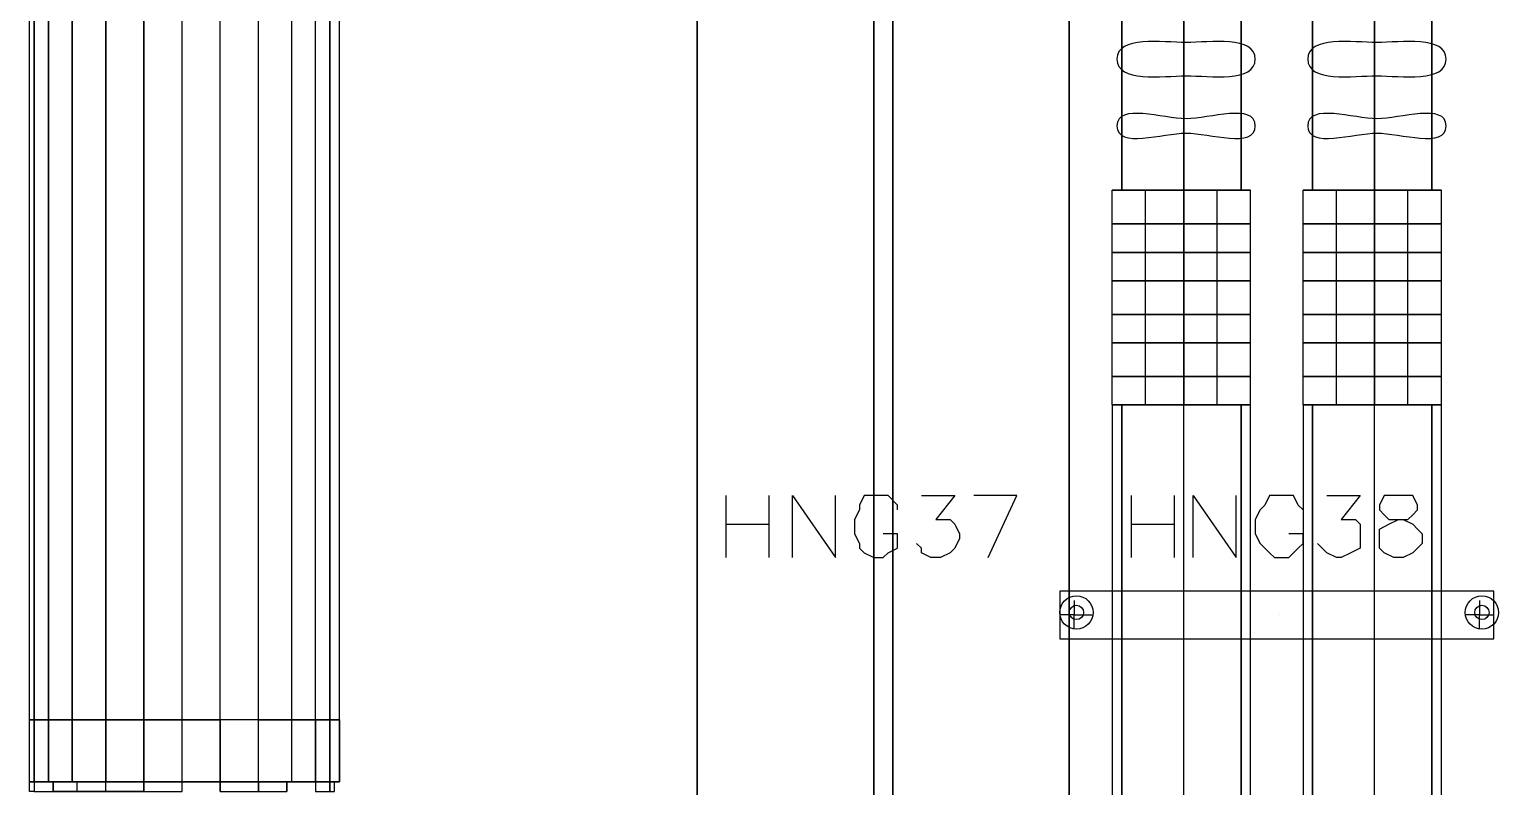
# Model space of a CAD drawing. Header units: metres. Extents: x 114 to 218, y 8 to 180.
# Drawn here: x 139.041 to 143.778, y 126.063 to 128.505 of the extents above; entities that cross this region are included whole.
import ezdxf

# ---------------------------------------------------------------- set-up
doc = ezdxf.new("R2010")
doc.units = ezdxf.units.M
doc.header["$MEASUREMENT"] = 0
for name, color, linetype in [('E-CNDT-PWR', 7, 'Continuous'), ('E-Hanger', 7, 'Continuous'), ('E-TFP-HANGER', 7, 'Continuous'), ('M-SA2S-Conn', 7, 'Continuous'), ('M-SA2S-Round', 7, 'Continuous'), ('S-3D-BEAM', 7, 'Continuous')]:
    doc.layers.add(name, color=color, linetype=linetype)

msp = doc.modelspace()

# ---------------------------------------------------------------- linework, layer by layer
at = {"layer": 'E-CNDT-PWR', "color": 113, "true_color": 0x6edda5}
for points in [[(142.7629, 129.2782), (142.7629, 129.0014), (142.7629, 128.6784), (142.7629, 128.34), (142.7629, 127.9862)], [(142.7629, 129.2782), (142.7629, 129.0014), (142.7629, 128.6784), (142.7629, 128.34), (142.7629, 127.9862), (142.7629, 128.2477), (142.7629, 128.5092), (142.7629, 128.7553), (142.7629, 128.9552)], [(143.3782, 129.2782), (143.3782, 129.0014), (143.3782, 128.6784), (143.3782, 128.34), (143.3782, 127.9862)], [(143.3782, 129.2782), (143.3782, 129.0014), (143.3782, 128.6784), (143.3782, 128.34), (143.3782, 127.9862), (143.3782, 128.2477), (143.3782, 128.5092), (143.3782, 128.7553), (143.3782, 128.9552)], [(142.5629, 129.2013), (142.5629, 128.9398), (142.5629, 128.6322), (142.5629, 128.3246), (142.5629, 127.9862), (142.5629, 128.2784), (142.5629, 128.5553), (142.5629, 128.8168), (142.5629, 129.0321)], [(142.9475, 129.0321), (142.9475, 128.8168), (142.9475, 128.5553), (142.9475, 128.2784), (142.9475, 127.9862), (142.9475, 128.3246), (142.9475, 128.6322), (142.9475, 128.9398), (142.9475, 129.2013)], [(143.1782, 129.2013), (143.1782, 128.9398), (143.1782, 128.6322), (143.1782, 128.3246), (143.1782, 127.9862), (143.1782, 128.2784), (143.1782, 128.5553), (143.1782, 128.8168), (143.1782, 129.0321)], [(143.5627, 129.0321), (143.5627, 128.8168), (143.5627, 128.5553), (143.5627, 128.2784), (143.5627, 127.9862), (143.5627, 128.3246), (143.5627, 128.6322), (143.5627, 128.9398), (143.5627, 129.2013)], [(142.7629, 128.9552), (142.7629, 128.7553), (142.7629, 128.5092), (142.7629, 128.2477), (142.7629, 127.9862)], [(143.3782, 128.9552), (143.3782, 128.7553), (143.3782, 128.5092), (143.3782, 128.2477), (143.3782, 127.9862)], [(142.7629, 127.9862), (142.6398, 127.9862), (142.5629, 127.9862), (142.5322, 127.9862), (142.5629, 127.9862), (142.6398, 127.9862), (142.7629, 127.9862), (142.8706, 127.9862), (142.9475, 127.9862), (142.9782, 127.9862), (142.9475, 127.9862), (142.8706, 127.9862), (142.7629, 127.9862)], [(142.5322, 127.294), (142.5322, 127.9862)], [(142.5322, 127.9862), (142.5322, 127.9862)], [(142.7629, 127.9862), (142.6398, 127.9862), (142.5629, 127.9862), (142.5322, 127.9862), (142.5629, 127.9862), (142.6398, 127.9862), (142.7629, 127.9862), (142.8706, 127.9862), (142.9475, 127.9862), (142.9782, 127.9862), (142.9475, 127.9862), (142.8706, 127.9862), (142.7629, 127.9862)], [(142.7629, 127.9862), (142.6398, 127.9862), (142.5629, 127.9862), (142.5322, 127.9862), (142.5629, 127.9862), (142.6398, 127.9862), (142.7629, 127.9862), (142.8706, 127.9862), (142.9475, 127.9862), (142.9782, 127.9862), (142.9475, 127.9862), (142.8706, 127.9862), (142.7629, 127.9862)], [(142.5322, 127.9862), (142.5322, 127.9862)], [(142.6398, 127.294), (142.6398, 127.9862)], [(142.6398, 127.294), (142.6398, 127.9862)], [(142.7629, 127.9862), (142.7629, 127.294), (142.7629, 127.9862)], [(142.8706, 127.294), (142.8706, 127.9862)], [(142.8706, 127.294), (142.8706, 127.9862)], [(142.9782, 127.294), (142.9782, 127.9862)], [(143.3782, 127.9862), (143.2551, 127.9862), (143.1782, 127.9862), (143.1474, 127.9862), (143.1782, 127.9862), (143.2551, 127.9862), (143.3782, 127.9862), (143.4858, 127.9862), (143.5627, 127.9862), (143.5935, 127.9862), (143.5627, 127.9862), (143.4858, 127.9862), (143.3782, 127.9862)], [(143.1474, 127.294), (143.1474, 127.9862)], [(143.1474, 127.9862), (143.1474, 127.9862)], [(143.3782, 127.9862), (143.2551, 127.9862), (143.1782, 127.9862), (143.1474, 127.9862), (143.1782, 127.9862), (143.2551, 127.9862), (143.3782, 127.9862), (143.4858, 127.9862), (143.5627, 127.9862), (143.5935, 127.9862), (143.5627, 127.9862), (143.4858, 127.9862), (143.3782, 127.9862)], [(143.3782, 127.9862), (143.2551, 127.9862), (143.1782, 127.9862), (143.1474, 127.9862), (143.1782, 127.9862), (143.2551, 127.9862), (143.3782, 127.9862), (143.4858, 127.9862), (143.5627, 127.9862), (143.5935, 127.9862), (143.5627, 127.9862), (143.4858, 127.9862), (143.3782, 127.9862)], [(143.1474, 127.9862), (143.1474, 127.9862)], [(143.2551, 127.294), (143.2551, 127.9862)], [(143.2551, 127.294), (143.2551, 127.9862)], [(143.3782, 127.9862), (143.3782, 127.294), (143.3782, 127.9862)], [(143.4858, 127.294), (143.4858, 127.9862)], [(143.4858, 127.294), (143.4858, 127.9862)], [(143.5935, 127.294), (143.5935, 127.9862)], [(142.7629, 127.8785), (142.6398, 127.8785), (142.5629, 127.8785), (142.5322, 127.8785), (142.5629, 127.8785), (142.6398, 127.8785), (142.7629, 127.8785), (142.8706, 127.8785), (142.9475, 127.8785), (142.9782, 127.8785), (142.9475, 127.8785), (142.8706, 127.8785), (142.7629, 127.8785)], [(143.3782, 127.8785), (143.2551, 127.8785), (143.1782, 127.8785), (143.1474, 127.8785), (143.1782, 127.8785), (143.2551, 127.8785), (143.3782, 127.8785), (143.4858, 127.8785), (143.5627, 127.8785), (143.5935, 127.8785), (143.5627, 127.8785), (143.4858, 127.8785), (143.3782, 127.8785)], [(142.7629, 127.7862), (142.6398, 127.7862), (142.5629, 127.7862), (142.5322, 127.7862), (142.5629, 127.7862), (142.6398, 127.7862), (142.7629, 127.7862), (142.8706, 127.7862), (142.9475, 127.7862), (142.9782, 127.7862), (142.9475, 127.7862), (142.8706, 127.7862), (142.7629, 127.7862)], [(143.3782, 127.7862), (143.2551, 127.7862), (143.1782, 127.7862), (143.1474, 127.7862), (143.1782, 127.7862), (143.2551, 127.7862), (143.3782, 127.7862), (143.4858, 127.7862), (143.5627, 127.7862), (143.5935, 127.7862), (143.5627, 127.7862), (143.4858, 127.7862), (143.3782, 127.7862)], [(142.7629, 127.6939), (142.6398, 127.6939), (142.5629, 127.6939), (142.5322, 127.6939), (142.5629, 127.6939), (142.6398, 127.6939), (142.7629, 127.6939), (142.8706, 127.6939), (142.9475, 127.6939), (142.9782, 127.6939), (142.9475, 127.6939), (142.8706, 127.6939), (142.7629, 127.6939)], [(143.3782, 127.6939), (143.2551, 127.6939), (143.1782, 127.6939), (143.1474, 127.6939), (143.1782, 127.6939), (143.2551, 127.6939), (143.3782, 127.6939), (143.4858, 127.6939), (143.5627, 127.6939), (143.5935, 127.6939), (143.5627, 127.6939), (143.4858, 127.6939), (143.3782, 127.6939)], [(142.7629, 127.5863), (142.6398, 127.5863), (142.5629, 127.5863), (142.5322, 127.5863), (142.5629, 127.5863), (142.6398, 127.5863), (142.7629, 127.5863), (142.8706, 127.5863), (142.9475, 127.5863), (142.9782, 127.5863), (142.9475, 127.5863), (142.8706, 127.5863), (142.7629, 127.5863)], [(143.3782, 127.5863), (143.2551, 127.5863), (143.1782, 127.5863), (143.1474, 127.5863), (143.1782, 127.5863), (143.2551, 127.5863), (143.3782, 127.5863), (143.4858, 127.5863), (143.5627, 127.5863), (143.5935, 127.5863), (143.5627, 127.5863), (143.4858, 127.5863), (143.3782, 127.5863)], [(142.7629, 127.494), (142.6398, 127.494), (142.5629, 127.494), (142.5322, 127.494), (142.5629, 127.494), (142.6398, 127.494), (142.7629, 127.494), (142.8706, 127.494), (142.9475, 127.494), (142.9782, 127.494), (142.9475, 127.494), (142.8706, 127.494), (142.7629, 127.494)], [(143.3782, 127.494), (143.2551, 127.494), (143.1782, 127.494), (143.1474, 127.494), (143.1782, 127.494), (143.2551, 127.494), (143.3782, 127.494), (143.4858, 127.494), (143.5627, 127.494), (143.5935, 127.494), (143.5627, 127.494), (143.4858, 127.494), (143.3782, 127.494)], [(142.7629, 127.3863), (142.6398, 127.3863), (142.5629, 127.3863), (142.5322, 127.3863), (142.5629, 127.3863), (142.6398, 127.3863), (142.7629, 127.3863), (142.8706, 127.3863), (142.9475, 127.3863), (142.9782, 127.3863), (142.9475, 127.3863), (142.8706, 127.3863), (142.7629, 127.3863)], [(143.3782, 127.3863), (143.2551, 127.3863), (143.1782, 127.3863), (143.1474, 127.3863), (143.1782, 127.3863), (143.2551, 127.3863), (143.3782, 127.3863), (143.4858, 127.3863), (143.5627, 127.3863), (143.5935, 127.3863), (143.5627, 127.3863), (143.4858, 127.3863), (143.3782, 127.3863)], [(142.5322, 127.294), (142.5629, 127.294), (142.6398, 127.294), (142.7629, 127.294), (142.8706, 127.294), (142.9475, 127.294), (142.9782, 127.294), (142.9475, 127.294), (142.8706, 127.294), (142.7629, 127.294), (142.6398, 127.294), (142.5629, 127.294), (142.5322, 127.294)], [(142.5322, 127.294), (142.5322, 106.8209)], [(142.9782, 106.8209), (142.9475, 106.8209), (142.8706, 106.8209), (142.7629, 106.8209), (142.6398, 106.8209), (142.5629, 106.8209), (142.5322, 106.8209), (142.5629, 106.8209), (142.6398, 106.8209), (142.7629, 106.8209), (142.8706, 106.8209), (142.9475, 106.8209), (142.9782, 106.8209), (142.9782, 127.294)], [(142.5322, 127.294), (142.5629, 127.294), (142.6398, 127.294), (142.7629, 127.294), (142.8706, 127.294), (142.9475, 127.294), (142.9782, 127.294), (142.9475, 127.294), (142.8706, 127.294), (142.7629, 127.294), (142.6398, 127.294), (142.5629, 127.294), (142.5322, 127.294)], [(142.7629, 127.294), (142.6398, 127.294), (142.5629, 127.294), (142.5322, 127.294), (142.5629, 127.294), (142.6398, 127.294), (142.7629, 127.294), (142.8706, 127.294), (142.9475, 127.294), (142.9782, 127.294), (142.9475, 127.294), (142.8706, 127.294), (142.7629, 127.294)], [(142.7629, 127.294), (142.6398, 127.294), (142.5629, 127.294), (142.5322, 127.294), (142.5629, 127.294), (142.6398, 127.294), (142.7629, 127.294), (142.8706, 127.294), (142.9475, 127.294), (142.9782, 127.294), (142.9475, 127.294), (142.8706, 127.294), (142.7629, 127.294)], [(142.5629, 106.8209), (142.5629, 127.294), (142.5629, 106.8209)], [(142.7629, 106.8209), (142.7629, 127.294)], [(142.7629, 106.8209), (142.7629, 127.294)], [(142.7629, 127.294), (142.7629, 127.294)], [(142.7629, 127.294), (142.7629, 127.294)], [(142.9475, 106.8209), (142.9475, 127.294), (142.9475, 106.8209)], [(142.9782, 127.294), (142.9782, 127.294)], [(142.9782, 127.294), (142.9782, 127.294)], [(143.1474, 127.294), (143.1782, 127.294), (143.2551, 127.294), (143.3782, 127.294), (143.4858, 127.294), (143.5627, 127.294), (143.5935, 127.294), (143.5627, 127.294), (143.4858, 127.294), (143.3782, 127.294), (143.2551, 127.294), (143.1782, 127.294), (143.1474, 127.294)], [(143.1474, 127.294), (143.1474, 106.8209)], [(143.5935, 106.8209), (143.5627, 106.8209), (143.4858, 106.8209), (143.3782, 106.8209), (143.2551, 106.8209), (143.1782, 106.8209), (143.1474, 106.8209), (143.1782, 106.8209), (143.2551, 106.8209), (143.3782, 106.8209), (143.4858, 106.8209), (143.5627, 106.8209), (143.5935, 106.8209), (143.5935, 127.294)], [(143.1474, 127.294), (143.1782, 127.294), (143.2551, 127.294), (143.3782, 127.294), (143.4858, 127.294), (143.5627, 127.294), (143.5935, 127.294), (143.5627, 127.294), (143.4858, 127.294), (143.3782, 127.294), (143.2551, 127.294), (143.1782, 127.294), (143.1474, 127.294)], [(143.3782, 127.294), (143.2551, 127.294), (143.1782, 127.294), (143.1474, 127.294), (143.1782, 127.294), (143.2551, 127.294), (143.3782, 127.294), (143.4858, 127.294), (143.5627, 127.294), (143.5935, 127.294), (143.5627, 127.294), (143.4858, 127.294), (143.3782, 127.294)], [(143.3782, 127.294), (143.2551, 127.294), (143.1782, 127.294), (143.1474, 127.294), (143.1782, 127.294), (143.2551, 127.294), (143.3782, 127.294), (143.4858, 127.294), (143.5627, 127.294), (143.5935, 127.294), (143.5627, 127.294), (143.4858, 127.294), (143.3782, 127.294)], [(143.1782, 106.8209), (143.1782, 127.294), (143.1782, 106.8209)], [(143.3782, 106.8209), (143.3782, 127.294)], [(143.3782, 106.8209), (143.3782, 127.294)], [(143.3782, 127.294), (143.3782, 127.294)], [(143.3782, 127.294), (143.3782, 127.294)], [(143.5627, 106.8209), (143.5627, 127.294), (143.5627, 106.8209)], [(143.5935, 127.294), (143.5935, 127.294)], [(143.5935, 127.294), (143.5935, 127.294)]]:
    msp.add_lwpolyline(points, dxfattribs=at)
for points, start_tangent, end_tangent in [([(142.7706, 128.463), (142.5475, 128.4092)], (-1, 0), (0, -1)), ([(142.9936, 128.4092), (142.7706, 128.463)], (0, 1), (-1, 0)), ([(143.3858, 128.463), (143.1628, 128.4092)], (-1, 0), (0, -1)), ([(143.6089, 128.4092), (143.3858, 128.463)], (0, 1), (-1, 0)), ([(142.5475, 128.4092), (142.7706, 128.3553)], (0, -1), (1, 0)), ([(142.7706, 128.3553), (142.9936, 128.4092)], (1, 0), (0, 1)), ([(143.1628, 128.4092), (143.3858, 128.3553)], (0, -1), (1, 0)), ([(143.3858, 128.3553), (143.6089, 128.4092)], (1, 0), (0, 1)), ([(142.7706, 128.2169), (142.5475, 128.1938)], (-1, 0), (0, -1)), ([(142.9936, 128.1938), (142.7706, 128.2169)], (0, 1), (-1, 0)), ([(143.3858, 128.2169), (143.1628, 128.1938)], (-1, 0), (0, -1)), ([(143.6089, 128.1938), (143.3858, 128.2169)], (0, 1), (-1, 0)), ([(142.5475, 128.1938), (142.7706, 128.1708)], (0, -1), (1, 0)), ([(142.7706, 128.1708), (142.9936, 128.1938)], (1, 0), (0, 1)), ([(143.1628, 128.1938), (143.3858, 128.1708)], (0, -1), (1, 0)), ([(143.3858, 128.1708), (143.6089, 128.1938)], (1, 0), (0, 1))]:
    msp.add_spline(points, degree=3, dxfattribs=dict(at, start_tangent=start_tangent, end_tangent=end_tangent))
at = {"layer": 'E-Hanger', "color": 3, "true_color": 0x00ff00}
for points in [[(142.363, 126.5403), (143.7627, 126.5403), (143.7627, 126.6941), (142.363, 126.6941), (142.363, 126.5403), (143.7627, 126.5403), (143.7627, 126.6941), (142.363, 126.6941), (142.363, 126.6941), (142.363, 126.5403), (142.363, 126.5403)], [(142.363, 126.6941), (142.363, 126.6941)], [(143.7627, 126.6941), (143.7627, 126.6941)], [(143.7627, 126.6941), (143.7627, 126.6941)], [(142.4091, 126.648), (142.4091, 126.648)], [(143.7166, 126.648), (143.7166, 126.648)], [(142.3937, 126.6172), (142.3937, 126.6172)], [(142.4399, 126.6172), (142.4399, 126.6172)], [(143.0705, 126.6172), (143.0705, 126.6172)], [(143.6858, 126.6172), (143.6858, 126.6172)], [(143.7473, 126.6172), (143.7473, 126.6172)], [(142.4091, 126.5864), (142.4091, 126.5864)], [(143.7166, 126.5864), (143.7166, 126.5864)], [(142.363, 126.5403), (142.363, 126.5403)], [(142.363, 126.5403), (142.363, 126.5403)], [(143.7627, 126.5403), (143.7627, 126.5403)], [(143.7627, 126.5403), (143.7627, 126.5403)]]:
    msp.add_lwpolyline(points, dxfattribs=at)
for centre in [(142.4168, 126.6249), (142.4168, 126.6249), (142.4168, 126.6249), (142.4168, 126.6249), (143.7242, 126.6249), (143.7242, 126.6249), (143.7242, 126.6249), (143.7242, 126.6249)]:
    msp.add_circle(centre, 0.0231, dxfattribs=at)
at = {"layer": 'E-TFP-HANGER', "color": 3, "true_color": 0x00ff00}
for points in [[(141.2862, 127.0018), (141.2862, 126.8018)], [(141.4247, 127.0018), (141.4247, 126.8018)], [(141.5016, 126.8018), (141.5016, 127.0018), (141.64, 126.8018), (141.64, 127.0018)], [(141.84, 126.9556), (141.84, 126.971), (141.8092, 127.0018), (141.7938, 127.0018), (141.7631, 127.0018), (141.7323, 127.0018), (141.7169, 126.971), (141.7169, 126.9556), (141.7016, 126.9248), (141.7016, 126.8787), (141.7169, 126.8479), (141.7169, 126.8326), (141.7323, 126.8172), (141.7631, 126.8018), (141.7938, 126.8018), (141.8092, 126.8172), (141.84, 126.8326), (141.84, 126.8479), (141.84, 126.8787), (141.7938, 126.8787)], [(141.9169, 127.0018), (142.0246, 127.0018), (141.963, 126.9248), (141.9938, 126.9248), (142.0092, 126.9248), (142.0246, 126.9095), (142.0399, 126.8787), (142.0399, 126.8633), (142.0246, 126.8326), (142.0092, 126.8172), (141.9784, 126.8018), (141.9476, 126.8018), (141.9169, 126.8172), (141.9169, 126.8326), (141.9015, 126.8479)], [(142.1322, 126.8018), (142.2245, 127.0018), (142.0861, 127.0018)], [(142.5937, 127.0018), (142.5937, 126.8018)], [(142.7321, 127.0018), (142.7321, 126.8018)], [(142.7936, 126.8018), (142.7936, 127.0018), (142.9321, 126.8018), (142.9321, 127.0018)], [(143.1474, 126.9556), (143.132, 126.971), (143.1167, 127.0018), (143.1013, 127.0018), (143.0551, 127.0018), (143.0398, 127.0018), (143.0244, 126.971), (143.009, 126.9556), (142.9936, 126.9248), (142.9936, 126.8787), (143.009, 126.8479), (143.0244, 126.8326), (143.0398, 126.8172), (143.0551, 126.8018), (143.1013, 126.8018), (143.1167, 126.8172), (143.132, 126.8326), (143.1474, 126.8479), (143.1474, 126.8787), (143.1013, 126.8787)], [(143.2243, 127.0018), (143.332, 127.0018), (143.2705, 126.9248), (143.3013, 126.9248), (143.3166, 126.9248), (143.332, 126.9095), (143.332, 126.8787), (143.332, 126.8633), (143.332, 126.8326), (143.3013, 126.8172), (143.2705, 126.8018), (143.2551, 126.8018), (143.2243, 126.8172), (143.209, 126.8326), (143.1936, 126.8479)], [(143.4397, 127.0018), (143.4089, 127.0018), (143.3935, 126.971), (143.3935, 126.9556), (143.4089, 126.9402), (143.4243, 126.9248), (143.4704, 126.9248), (143.5012, 126.9095), (143.5166, 126.8941), (143.532, 126.8787), (143.532, 126.8479), (143.5166, 126.8326), (143.5012, 126.8172), (143.4704, 126.8018), (143.4397, 126.8018), (143.4089, 126.8172), (143.3935, 126.8326), (143.3935, 126.8479), (143.3935, 126.8787), (143.3935, 126.8941), (143.4243, 126.9095), (143.4551, 126.9248), (143.4858, 126.9248), (143.5012, 126.9402), (143.5166, 126.9556), (143.5166, 126.971), (143.5012, 127.0018), (143.4704, 127.0018), (143.4397, 127.0018)], [(141.2862, 126.9095), (141.4247, 126.9095)], [(142.5937, 126.9095), (142.7321, 126.9095)], [(142.4091, 126.6634), (142.4091, 126.6172), (142.4706, 126.6172)], [(143.7166, 126.6634), (143.7166, 126.6172), (143.7627, 126.6172)], [(142.4091, 126.5711), (142.4091, 126.6172), (142.363, 126.6172)], [(142.4091, 126.6172), (142.4091, 126.6172)], [(142.4091, 126.6172), (142.4091, 126.6172)], [(142.4706, 126.6172), (142.4706, 126.6172)], [(143.7166, 126.5711), (143.7166, 126.6172), (143.6704, 126.6172)], [(143.7166, 126.6172), (143.7166, 126.6172)], [(143.7166, 126.6172), (143.7166, 126.6172)], [(143.7627, 126.6172), (143.7627, 126.6172)]]:
    msp.add_lwpolyline(points, dxfattribs=at)
for centre in [(142.4168, 126.6249), (143.7242, 126.6249)]:
    msp.add_circle(centre, 0.0538, dxfattribs=at)
at = {"layer": 'M-SA2S-Conn', "color": 5, "true_color": 0x0000ff}
for points in [[(140.0096, 126.2788), (139.9634, 126.2788), (139.8865, 126.2788), (139.7788, 126.2788), (139.6558, 126.2788), (139.5327, 126.2788), (139.4097, 126.2788), (139.2866, 126.2788), (139.1789, 126.2788), (139.102, 126.2788), (139.0559, 126.2788), (139.0405, 126.2788), (139.0559, 126.2788), (139.102, 126.2788), (139.1789, 126.2788), (139.2866, 126.2788), (139.4097, 126.2788), (139.5327, 126.2788), (139.6558, 126.2788)], [(139.0405, 126.0788), (139.0405, 126.2788)], [(139.8711, 126.0788), (139.9634, 126.0788), (140.0096, 126.0788), (140.0249, 126.0788), (140.0096, 126.0788), (139.9634, 126.0788), (139.8711, 126.0788), (139.7788, 126.0788), (139.6558, 126.0788), (139.5327, 126.0788), (139.4097, 126.0788), (139.2866, 126.0788), (139.1943, 126.0788), (139.1174, 126.0788), (139.0559, 126.0788), (139.0405, 126.0788), (139.0559, 126.0788), (139.1174, 126.0788), (139.1943, 126.0788), (139.2866, 126.0788), (139.2866, 126.2788)], [(139.0405, 126.2788), (139.0405, 126.2788)], [(139.0559, 126.2788), (139.0559, 126.0788)], [(139.0559, 126.0788), (139.0559, 126.2788)], [(139.0559, 126.2788), (139.0559, 126.2788)], [(139.0559, 126.2788), (139.0559, 126.2788)], [(139.102, 126.2788), (139.102, 126.0788)], [(139.102, 126.0788), (139.102, 126.2788)], [(139.102, 126.2788), (139.102, 126.2788)], [(139.102, 126.2788), (139.102, 126.2788)], [(139.1789, 126.2788), (139.1789, 126.0788)], [(139.1789, 126.0788), (139.1789, 126.2788)], [(139.1789, 126.2788), (139.1789, 126.2788)], [(139.1789, 126.2788), (139.1789, 126.2788)], [(139.2866, 126.2788), (139.2866, 126.0788)], [(139.2866, 126.2788), (139.2866, 126.2788)], [(139.2866, 126.2788), (139.2866, 126.2788)], [(139.4097, 126.0788), (139.4097, 126.2788)], [(139.4097, 126.0788), (139.4097, 126.2788)], [(139.4097, 126.2788), (139.4097, 126.2788)], [(139.4097, 126.2788), (139.4097, 126.2788)], [(139.5327, 126.0788), (139.5327, 126.2788)], [(139.5327, 126.0788), (139.5327, 126.2788)], [(139.5327, 126.2788), (139.5327, 126.2788)], [(139.5327, 126.2788), (139.5327, 126.2788)], [(139.7788, 126.2788), (139.6558, 126.2788), (139.6558, 126.0788), (139.7788, 126.0788), (139.7788, 126.2788), (139.8865, 126.2788)], [(139.6558, 126.0788), (139.6558, 126.2788)], [(139.6558, 126.2788), (139.6558, 126.2788)], [(139.6558, 126.2788), (139.6558, 126.2788)], [(139.7788, 126.0788), (139.8865, 126.0788), (139.8865, 126.2788), (139.9634, 126.2788)], [(139.7788, 126.0788), (139.7788, 126.2788)], [(139.7788, 126.2788), (139.7788, 126.2788)], [(139.7788, 126.2788), (139.7788, 126.2788)], [(139.8865, 126.0788), (139.9634, 126.0788), (139.9634, 126.2788), (140.0096, 126.2788), (140.0403, 126.2788), (140.0096, 126.2788), (140.0096, 126.0788), (139.9634, 126.0788)], [(139.8865, 126.0788), (139.8865, 126.2788)], [(139.8865, 126.2788), (139.8865, 126.2788)], [(139.8865, 126.2788), (139.8865, 126.2788)], [(139.9634, 126.2788), (139.9634, 126.0788)], [(139.9634, 126.2788), (139.9634, 126.2788)], [(139.9634, 126.2788), (139.9634, 126.2788)], [(140.0096, 126.2788), (140.0096, 126.0788)], [(140.0096, 126.2788), (140.0096, 126.2788)], [(140.0096, 126.2788), (140.0096, 126.2788)], [(140.0403, 126.2788), (140.0403, 126.0788)], [(140.0403, 126.2788), (140.0403, 126.2788)], [(139.6558, 126.0788), (139.5327, 126.0788), (139.4097, 126.0788), (139.2866, 126.0788), (139.1789, 126.0788), (139.102, 126.0788), (139.0559, 126.0788), (139.0405, 126.0788), (139.0559, 126.0788), (139.102, 126.0788), (139.1789, 126.0788), (139.2866, 126.0788), (139.4097, 126.0788), (139.5327, 126.0788), (139.6558, 126.0788), (139.7788, 126.0788), (139.8865, 126.0788), (139.9634, 126.0788), (140.0096, 126.0788), (140.0403, 126.0788), (140.0096, 126.0788)], [(139.0559, 126.0481), (139.0405, 126.0481), (139.0405, 126.0788)], [(139.0405, 126.0788), (139.0405, 126.0788)], [(139.0405, 126.0788), (139.0405, 126.0788)], [(139.0559, 126.0788), (139.0559, 126.0481)], [(139.0559, 126.0788), (139.0559, 126.0481), (139.1174, 126.0481)], [(139.0559, 126.0788), (139.0559, 126.0788)], [(139.0559, 126.0788), (139.0559, 126.0788)], [(139.0559, 126.0788), (139.0559, 126.0788)], [(139.0559, 126.0788), (139.0559, 126.0788)], [(139.102, 126.0788), (139.102, 126.0788)], [(139.102, 126.0788), (139.102, 126.0788)], [(139.1943, 126.0481), (139.1174, 126.0481), (139.1174, 126.0788)], [(139.1174, 126.0788), (139.1174, 126.0481), (139.1943, 126.0481), (139.1943, 126.0788)], [(139.1174, 126.0788), (139.1174, 126.0788)], [(139.1174, 126.0788), (139.1174, 126.0788)], [(139.1789, 126.0788), (139.1789, 126.0788)], [(139.1789, 126.0788), (139.1789, 126.0788)], [(139.2866, 126.0481), (139.2866, 126.0788), (139.4097, 126.0788), (139.4097, 126.0481), (139.2866, 126.0481), (139.1943, 126.0481), (139.1943, 126.0788)], [(139.1943, 126.0481), (139.2866, 126.0481), (139.2866, 126.0788)], [(139.1943, 126.0788), (139.1943, 126.0788)], [(139.1943, 126.0788), (139.1943, 126.0788)], [(139.2866, 126.0481), (139.4097, 126.0481), (139.4097, 126.0788)], [(139.2866, 126.0788), (139.2866, 126.0788)], [(139.2866, 126.0788), (139.2866, 126.0788)], [(139.2866, 126.0788), (139.2866, 126.0788)], [(139.2866, 126.0788), (139.2866, 126.0788)], [(139.4097, 126.0481), (139.5327, 126.0481), (139.5327, 126.0788), (139.4097, 126.0788)], [(139.4097, 126.0481), (139.5327, 126.0481), (139.5327, 126.0788)], [(139.4097, 126.0788), (139.4097, 126.0788)], [(139.4097, 126.0788), (139.4097, 126.0788)], [(139.4097, 126.0788), (139.4097, 126.0788)], [(139.4097, 126.0788), (139.4097, 126.0788)], [(139.6558, 126.0788), (139.5327, 126.0788)], [(139.5327, 126.0788), (139.5327, 126.0788)], [(139.5327, 126.0788), (139.5327, 126.0788)], [(139.5327, 126.0788), (139.5327, 126.0788)], [(139.5327, 126.0788), (139.5327, 126.0788)], [(139.6558, 126.0481), (139.7788, 126.0481), (139.7788, 126.0788), (139.6558, 126.0788), (139.6558, 126.0481)], [(139.6558, 126.0481), (139.6558, 126.0788)], [(139.6558, 126.0788), (139.6558, 126.0788)], [(139.6558, 126.0788), (139.6558, 126.0788)], [(139.6558, 126.0788), (139.6558, 126.0788)], [(139.6558, 126.0788), (139.6558, 126.0788)], [(139.7788, 126.0481), (139.8711, 126.0481), (139.8711, 126.0788), (139.7788, 126.0788)], [(139.7788, 126.0788), (139.7788, 126.0481)], [(139.7788, 126.0788), (139.7788, 126.0788)], [(139.7788, 126.0788), (139.7788, 126.0788)], [(139.7788, 126.0788), (139.7788, 126.0788)], [(139.7788, 126.0788), (139.7788, 126.0788)], [(139.8711, 126.0788), (139.8711, 126.0481)], [(139.8711, 126.0788), (139.8711, 126.0788)], [(139.8711, 126.0788), (139.8711, 126.0788)], [(139.8865, 126.0788), (139.8865, 126.0788)], [(139.8865, 126.0788), (139.8865, 126.0788)], [(139.9634, 126.0788), (139.9634, 126.0481)], [(139.9634, 126.0788), (139.9634, 126.0481), (140.0096, 126.0481), (140.0096, 126.0788), (140.0096, 126.0481), (140.0249, 126.0481)], [(139.9634, 126.0788), (139.9634, 126.0788)], [(139.9634, 126.0788), (139.9634, 126.0788)], [(139.9634, 126.0788), (139.9634, 126.0788)], [(139.9634, 126.0788), (139.9634, 126.0788)], [(140.0096, 126.0481), (140.0249, 126.0481), (140.0249, 126.0788)], [(140.0096, 126.0788), (140.0096, 126.0788)], [(140.0096, 126.0788), (140.0096, 126.0788)], [(140.0096, 126.0788), (140.0096, 126.0788)], [(140.0096, 126.0788), (140.0096, 126.0788)], [(140.0249, 126.0788), (140.0249, 126.0788)], [(140.0403, 126.0788), (140.0403, 126.0788)]]:
    msp.add_lwpolyline(points, dxfattribs=at)
at = {"layer": 'M-SA2S-Round', "color": 5, "true_color": 0x0000ff}
for points in [[(139.0559, 132.0777), (139.0405, 132.0777), (139.0559, 132.0777), (139.0559, 126.0788), (139.0405, 126.0788)], [(139.0559, 126.0788), (139.0405, 126.0788), (139.0405, 132.0777)], [(139.102, 126.0788), (139.0559, 126.0788), (139.0559, 132.0777), (139.102, 132.0777), (139.1789, 132.0777)], [(139.1789, 132.0777), (139.102, 132.0777), (139.102, 126.0788), (139.1789, 126.0788)], [(139.1789, 126.0788), (139.102, 126.0788), (139.102, 132.0777)], [(139.2866, 132.0777), (139.1789, 132.0777), (139.1789, 126.0788), (139.2866, 126.0788)], [(139.2866, 126.0788), (139.1789, 126.0788), (139.1789, 132.0777), (139.2866, 132.0777), (139.4097, 132.0777)], [(139.4097, 132.0777), (139.2866, 132.0777), (139.2866, 126.0788), (139.4097, 126.0788)], [(139.4097, 126.0788), (139.2866, 126.0788), (139.2866, 132.0777)], [(139.5327, 132.0777), (139.4097, 132.0777), (139.4097, 126.0788), (139.5327, 126.0788), (139.5327, 132.0777)], [(139.5327, 126.0788), (139.4097, 126.0788), (139.4097, 132.0777), (139.5327, 132.0777), (139.6558, 132.0777)], [(139.6558, 126.0788), (139.5327, 126.0788), (139.5327, 132.0777)], [(139.5327, 126.0788), (139.6558, 126.0788), (139.6558, 132.0777), (139.5327, 132.0777)], [(139.7788, 126.0788), (139.6558, 126.0788), (139.6558, 132.0777), (139.7788, 132.0777), (139.8865, 132.0777)], [(139.7788, 126.0788), (139.8865, 126.0788), (139.8865, 132.0777), (139.7788, 132.0777), (139.6558, 132.0777)], [(139.6558, 126.0788), (139.7788, 126.0788), (139.7788, 132.0777)], [(139.8865, 126.0788), (139.7788, 126.0788), (139.7788, 132.0777)], [(139.9634, 126.0788), (139.8865, 126.0788), (139.8865, 132.0777), (139.9634, 132.0777), (140.0096, 132.0777)], [(139.9634, 126.0788), (140.0096, 126.0788), (140.0096, 132.0777), (139.9634, 132.0777), (139.8865, 132.0777)], [(139.8865, 126.0788), (139.9634, 126.0788), (139.9634, 132.0777)], [(140.0096, 126.0788), (139.9634, 126.0788), (139.9634, 132.0777)], [(140.0096, 132.0777), (140.0403, 132.0777), (140.0096, 132.0777), (140.0096, 126.0788), (140.0403, 126.0788)], [(140.0096, 126.0788), (140.0403, 126.0788), (140.0403, 132.0777)], [(139.0405, 126.0788), (139.0405, 126.0788)], [(139.0559, 126.0788), (139.102, 126.0788)], [(139.0559, 126.0788), (139.0559, 126.0788)], [(139.0559, 126.0788), (139.0559, 126.0788)], [(139.102, 126.0788), (139.102, 126.0788)], [(139.102, 126.0788), (139.102, 126.0788)], [(139.1789, 126.0788), (139.1789, 126.0788)], [(139.1789, 126.0788), (139.1789, 126.0788)], [(139.2866, 126.0788), (139.2866, 126.0788)], [(139.2866, 126.0788), (139.2866, 126.0788)], [(139.4097, 126.0788), (139.4097, 126.0788)], [(139.4097, 126.0788), (139.4097, 126.0788)], [(139.5327, 126.0788), (139.5327, 126.0788)], [(139.5327, 126.0788), (139.5327, 126.0788)], [(139.6558, 126.0788), (139.6558, 126.0788)], [(139.6558, 126.0788), (139.6558, 126.0788)], [(139.7788, 126.0788), (139.7788, 126.0788)], [(139.7788, 126.0788), (139.7788, 126.0788)], [(139.8865, 126.0788), (139.8865, 126.0788)], [(139.8865, 126.0788), (139.8865, 126.0788)], [(139.9634, 126.0788), (139.9634, 126.0788)], [(139.9634, 126.0788), (139.9634, 126.0788)], [(140.0096, 126.0788), (140.0096, 126.0788)], [(140.0096, 126.0788), (140.0096, 126.0788)], [(140.0403, 126.0788), (140.0403, 126.0788)]]:
    msp.add_lwpolyline(points, dxfattribs=at)
at = {"layer": 'S-3D-BEAM', "color": 4, "true_color": 0x00ffff}
for points in [[(141.194, 162.0105), (142.3937, 162.0105), (142.3937, 162.0105), (142.3937, 107.8361), (141.194, 107.8361), (141.194, 162.0105)], [(141.194, 107.8361), (141.194, 162.0105), (141.194, 107.8361)], [(141.7631, 162.0105), (141.194, 162.0105), (141.194, 162.0105), (141.194, 107.8361), (141.7631, 107.8361), (141.7631, 162.0105)], [(141.194, 162.0105), (141.7631, 162.0105), (141.7631, 162.0105), (141.7631, 107.8361), (141.194, 107.8361), (141.194, 162.0105)], [(141.194, 107.8361), (141.194, 162.0105), (141.194, 107.8361)], [(142.3937, 162.0105), (141.194, 162.0105), (141.194, 162.0105), (141.194, 107.8361), (142.3937, 107.8361), (142.3937, 162.0105)], [(141.8246, 162.0105), (142.3937, 162.0105), (141.8246, 162.0105), (141.8246, 162.0105), (141.8246, 107.8361), (142.3937, 107.8361), (142.3937, 162.0105), (142.3937, 162.0105), (141.194, 162.0105), (141.7631, 162.0105)], [(141.7631, 107.8361), (141.7631, 162.0105), (141.7631, 107.8361)], [(141.8246, 162.0105), (142.3937, 162.0105), (142.3937, 162.0105), (142.3937, 107.8361), (141.8246, 107.8361), (141.8246, 162.0105)], [(141.8246, 107.8361), (141.8246, 162.0105), (141.8246, 107.8361)], [(142.3937, 107.8361), (142.3937, 162.0105), (142.3937, 107.8361)], [(142.3937, 107.8361), (142.3937, 162.0105), (142.3937, 107.8361)]]:
    msp.add_lwpolyline(points, dxfattribs=at)

doc.saveas('drawing.dxf')
